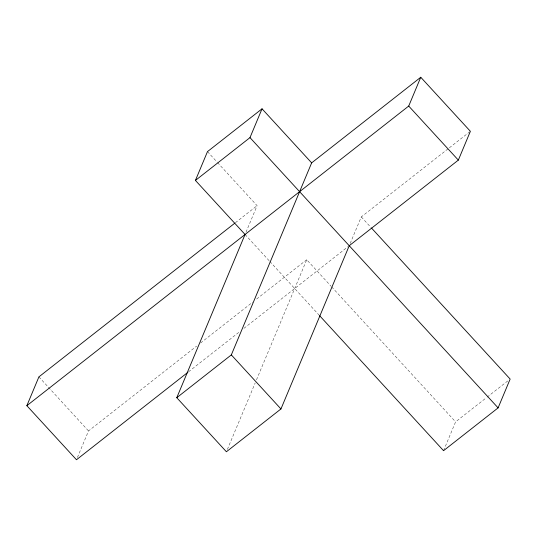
<?xml version="1.0" encoding="UTF-8"?>
<svg xmlns="http://www.w3.org/2000/svg" width="537" height="537" viewBox="0 0 537 537"><rect width="100%" height="100%" fill="white"/><g stroke="black" fill="none" stroke-linecap="round" stroke-linejoin="round"><path stroke-width="0.4" stroke-dasharray="2.69 2.01" d="M77.422 457.47L88.524 430.942L196.636 346.103M246.006 232.199L257.109 205.671L217.633 162.677M227.366 449.435L255.203 382.908M256.491 379.813L306.728 259.72L331.067 286.234M350.184 243.449L361.28 216.914L448.697 148.326M443.549 450.677L455.598 421.874L486.488 397.635M235.354 222.741L257.109 205.671M200.59 343.002L252.672 302.136M256.626 299.035L306.728 259.72M449.355 147.809L469.727 131.82M188.541 371.805L239.965 331.463M243.919 328.355L347.916 246.752M487.146 397.118L508.177 380.612M361.28 216.914L370.906 227.399M207.483 151.615L217.069 162.06M331.638 286.845L455.598 421.874M245.053 234.474L269.305 260.888M269.869 261.499L319.018 315.038M38.899 376.887L88.524 430.942"/><path stroke-width="0.81" d="M187.883 372.322L76.476 459.746L26.85 405.697L38.899 376.887L234.689 223.258M176.774 397.709L245.053 234.474L195.434 180.425L207.483 151.615L262.036 108.816L311.655 162.865L231.326 354.903L176.774 397.709L226.399 451.758L280.952 408.952L349.231 245.718L458.336 160.113L470.385 131.303L420.76 77.254L311.655 162.865M195.434 180.425L249.987 137.62L262.036 108.816M26.85 405.697L408.711 106.058L420.76 77.254M319.582 315.655L443.549 450.677L498.101 407.872L510.15 379.068L371.47 228.01M408.711 106.058L458.336 160.113M249.987 137.62L498.101 407.872M231.326 354.903L280.952 408.952"/></g></svg>
